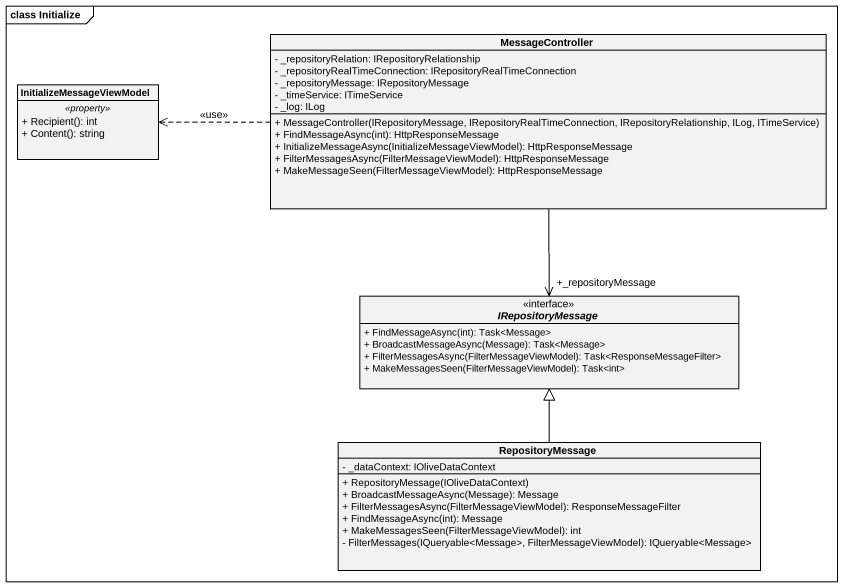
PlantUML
@startuml
mainframe class Initialize
hide circle
hide empty members
skinparam classAttributeIconSize 0
class MessageController {
  - _repositoryRelation: IRepositoryRelationship
  - _repositoryRealTimeConnection: IRepositoryRealTimeConnection
  - _repositoryMessage: IRepositoryMessage
  - _timeService: ITimeService
  - _log: ILog
  + MessageController(IRepositoryMessage, IRepositoryRealTimeConnection, IRepositoryRelationship, ILog, ITimeService)
  + FindMessageAsync(int): HttpResponseMessage
  + InitializeMessageAsync(InitializeMessageViewModel): HttpResponseMessage
  + FilterMessagesAsync(FilterMessageViewModel): HttpResponseMessage
  + MakeMessageSeen(FilterMessageViewModel): HttpResponseMessage
}
class InitializeMessageViewModel {
  .. <<property>> ..
  + Recipient(): int
  + Content(): string
}
interface IRepositoryMessage {
  + FindMessageAsync(int): Task<Message>
  + BroadcastMessageAsync(Message): Task<Message>
  + FilterMessagesAsync(FilterMessageViewModel): Task<ResponseMessageFilter>
  + MakeMessagesSeen(FilterMessageViewModel): Task<int>
}
class RepositoryMessage {
  - _dataContext: IOliveDataContext
  + RepositoryMessage(IOliveDataContext)
  + BroadcastMessageAsync(Message): Message
  + FilterMessagesAsync(FilterMessageViewModel): ResponseMessageFilter
  + FindMessageAsync(int): Message
  + MakeMessagesSeen(FilterMessageViewModel): int
  - FilterMessages(IQueryable<Message>, FilterMessageViewModel): IQueryable<Message>
}
MessageController .left.> InitializeMessageViewModel : <<use>>
MessageController --> "+_repositoryMessage" IRepositoryMessage
RepositoryMessage -up-|> IRepositoryMessage
@enduml
